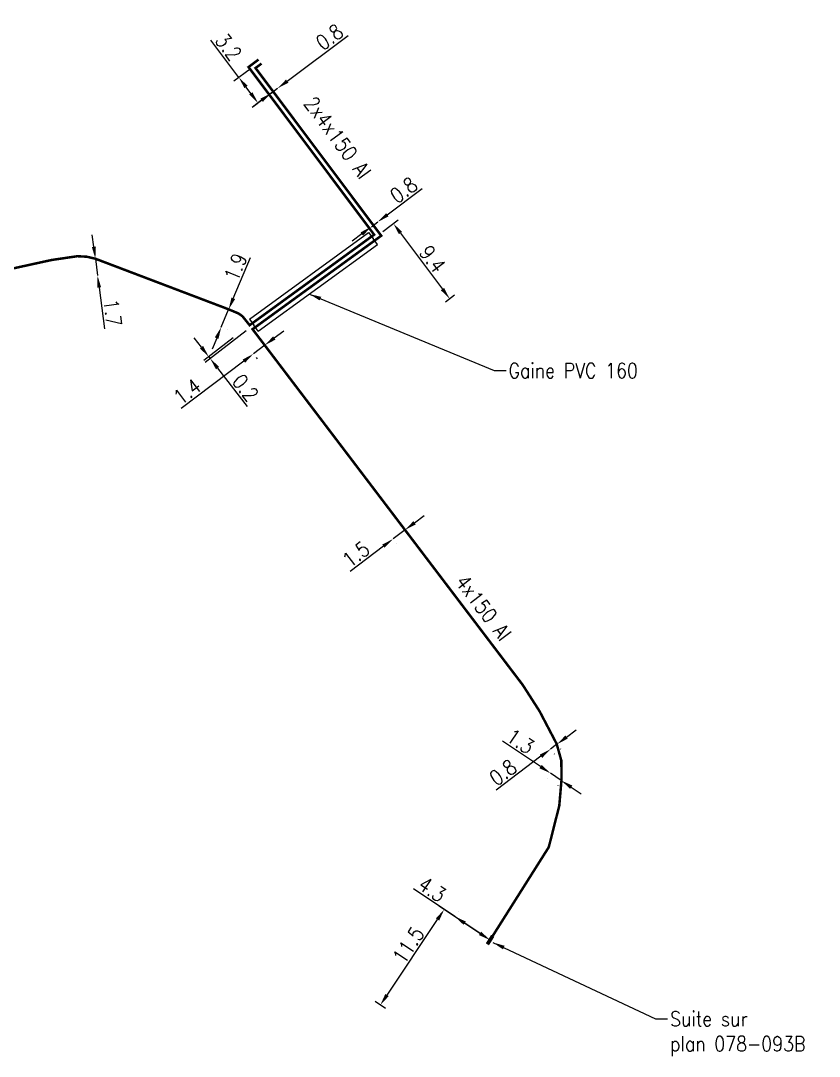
# Model space of a CAD drawing. Header units: millimetres. Extents: x 79134 to 80000, y 145000 to 146008.
# Drawn here: x 79896.7 to 79976.7, y 145502.7 to 145606.4 of the extents above; entities that cross this region are included whole.
import ezdxf
from ezdxf.enums import TextEntityAlignment as Align

# ---------------------------------------------------------------- set-up
doc = ezdxf.new("R2010")
doc.units = ezdxf.units.MM
doc.header["$PDMODE"] = 34
doc.linetypes.add('B_ST_AL', pattern=[2000, 1000, 1000])
doc.layers.get('0').update_dxf_attribs({"linetype": 'CONTINUOUS'})
doc.layers.get('Defpoints').update_dxf_attribs({"linetype": 'CONTINUOUS'})
for name, color, linetype in [('B_100', 3, 'CONTINUOUS'), ('B_300', 7, 'CONTINUOUS'), ('B_400', 7, 'CONTINUOUS')]:
    doc.layers.add(name, color=color, linetype=linetype)
doc.styles.get("Standard").update_dxf_attribs({"font": 'romans.shx', "width": 0.85})
doc.dimstyles.get("Standard").update_dxf_attribs({"dimtxt": 1.5, "dimasz": 1.2, "dimexe": 0.625, "dimexo": 0.625, "dimgap": 0.25, "dimtad": 1, "dimdec": 1, "dimzin": 0, "dimdsep": 46, "dimtxsty": 'Standard', "dimcen": -0.5, "dimclrd": 256, "dimclre": 256, "dimclrt": 256, "dimadec": 0, "dimazin": 0, "dimtfac": 1, "dimtdec": 1, "dimtmove": 0, "dimatfit": 3, "dimfxl": 1, "dimtolj": 1, "dimtzin": 0, "dimarcsym": 0})

# ---------------------------------------------------------------- blocks, each defined once
blk = doc.blocks.new('*D15')
at = {"layer": 'B_100', "linetype": 'Continuous', "lineweight": -2, "transparency": 16777216}
for p, q in [((79904.06, 145583.76), (79903.9, 145584.95)), ((79904.21, 145582.57), (79904.43, 145580.88)), ((79904.59, 145579.69), (79905.13, 145575.54))]:
    blk.add_line(p, q, dxfattribs=at)
at = {"layer": 'B_100', "linetype": 'Continuous', "transparency": 16777216}
for points in [[(79904.26, 145583.79), (79903.86, 145583.73), (79904.21, 145582.57)], [(79904.78, 145579.72), (79904.39, 145579.67), (79904.43, 145580.88)]]:
    blk.add_solid(points, dxfattribs=at)
at = {"layer": 'Defpoints', "color": 0, "linetype": 'Continuous', "transparency": 16777216}
for p in [(79904.21, 145582.57), (79904.43, 145580.88), (79904.43, 145580.88)]:
    blk.add_point(p, dxfattribs=at)
at = {"layer": 'B_100', "linetype": 'Continuous', "transparency": 16777216, "insert": (79905.93, 145577.15), "char_height": 1.5, "attachment_point": 5, "rotation": 277.4234}
blk.add_mtext('\\A1;1.7', dxfattribs=at)
blk = doc.blocks.new('*D16')
at = {"layer": 'B_100', "linetype": 'Continuous', "lineweight": -2, "transparency": 16777216}
for p, q in [((79918.01, 145578.6), (79919.72, 145582.7)), ((79916.81, 145575.72), (79917.55, 145577.49)), ((79918.12, 145577.25), (79918.13, 145577.25)), ((79917.39, 145575.48), (79917.39, 145575.48)), ((79916.35, 145574.61), (79915.89, 145573.51))]:
    blk.add_line(p, q, dxfattribs=at)
at = {"layer": 'B_100', "linetype": 'Continuous', "transparency": 16777216}
for points in [[(79917.83, 145578.68), (79918.2, 145578.53), (79917.55, 145577.49)], [(79916.16, 145574.69), (79916.53, 145574.54), (79916.81, 145575.72)]]:
    blk.add_solid(points, dxfattribs=at)
at = {"layer": 'Defpoints', "color": 0, "linetype": 'Continuous', "transparency": 16777216}
for p in [(79917.55, 145577.5), (79917.55, 145577.49), (79916.81, 145575.72)]:
    blk.add_point(p, dxfattribs=at)
at = {"layer": 'B_100', "linetype": 'Continuous', "transparency": 16777216, "insert": (79918.24, 145581.74), "char_height": 1.5, "attachment_point": 5, "rotation": 67.3611}
blk.add_mtext('\\A1;1.9', dxfattribs=at)
blk = doc.blocks.new('*D17')
at = {"layer": 'B_100', "linetype": 'Continuous', "lineweight": -2, "transparency": 16777216}
for p, q in [((79922.12, 145574.63), (79923.07, 145575.35)), ((79921.16, 145573.9), (79920.02, 145573.04)), ((79921.45, 145573.53), (79921.54, 145573.4)), ((79919.07, 145572.31), (79912.79, 145567.55)), ((79920.31, 145572.66), (79920.4, 145572.54))]:
    blk.add_line(p, q, dxfattribs=at)
at = {"layer": 'B_100', "linetype": 'Continuous', "transparency": 16777216}
for points in [[(79922, 145574.79), (79922.24, 145574.47), (79921.16, 145573.9)], [(79918.95, 145572.47), (79919.19, 145572.15), (79920.02, 145573.04)]]:
    blk.add_solid(points, dxfattribs=at)
at = {"layer": 'Defpoints', "color": 0, "linetype": 'Continuous', "transparency": 16777216}
for p in [(79921.07, 145574.02), (79921.16, 145573.9), (79919.93, 145573.16)]:
    blk.add_point(p, dxfattribs=at)
at = {"layer": 'B_100', "linetype": 'Continuous', "transparency": 16777216, "insert": (79913.4, 145569.26), "char_height": 1.5, "attachment_point": 5, "rotation": 37.1906}
blk.add_mtext('\\A1;1.4', dxfattribs=at)
blk = doc.blocks.new('*D18')
at = {"layer": 'B_100', "linetype": 'Continuous', "lineweight": -2, "transparency": 16777216}
for p, q in [((79951.37, 145534.65), (79952.32, 145535.38)), ((79950.41, 145533.93), (79949.77, 145533.45)), ((79950.76, 145533.47), (79950.78, 145533.43)), ((79948.81, 145532.73), (79944.34, 145529.35)), ((79950.12, 145532.99), (79950.15, 145532.95))]:
    blk.add_line(p, q, dxfattribs=at)
at = {"layer": 'B_100', "linetype": 'Continuous', "transparency": 16777216}
for points in [[(79951.25, 145534.81), (79951.49, 145534.5), (79950.41, 145533.93)], [(79948.69, 145532.89), (79948.93, 145532.57), (79949.77, 145533.45)]]:
    blk.add_solid(points, dxfattribs=at)
at = {"layer": 'Defpoints', "color": 0, "linetype": 'Continuous', "transparency": 16777216}
for p in [(79949.74, 145533.48), (79950.38, 145533.97), (79950.41, 145533.93)]:
    blk.add_point(p, dxfattribs=at)
at = {"layer": 'B_100', "linetype": 'Continuous', "transparency": 16777216, "insert": (79945, 145531.11), "char_height": 1.5, "attachment_point": 5, "rotation": 37.023}
blk.add_mtext('\\A1;0.8', dxfattribs=at)
blk = doc.blocks.new('*D19')
at = {"layer": 'B_100', "linetype": 'Continuous', "lineweight": -2, "transparency": 16777216}
for p, q in [((79936.16, 145556.12), (79937.12, 145556.84)), ((79935.2, 145555.4), (79934, 145554.5)), ((79935.57, 145554.91), (79935.58, 145554.9)), ((79933.04, 145553.77), (79929.7, 145551.25)), ((79934.37, 145554), (79934.38, 145554))]:
    blk.add_line(p, q, dxfattribs=at)
at = {"layer": 'B_100', "linetype": 'Continuous', "transparency": 16777216}
for points in [[(79936.04, 145556.28), (79936.28, 145555.96), (79935.2, 145555.4)], [(79932.92, 145553.93), (79933.16, 145553.62), (79934, 145554.5)]]:
    blk.add_solid(points, dxfattribs=at)
at = {"layer": 'Defpoints', "color": 0, "linetype": 'Continuous', "transparency": 16777216}
for p in [(79935.19, 145555.41), (79935.2, 145555.4), (79934, 145554.5)]:
    blk.add_point(p, dxfattribs=at)
at = {"layer": 'B_100', "linetype": 'Continuous', "transparency": 16777216, "insert": (79930.29, 145552.95), "char_height": 1.5, "attachment_point": 5, "rotation": 36.9835}
blk.add_mtext('\\A1;1.5', dxfattribs=at)
blk = doc.blocks.new('*D20')
at = {"layer": 'B_100', "linetype": 'Continuous', "lineweight": -2, "transparency": 16777216}
for p, q in [((79948.77, 145531.69), (79944.96, 145534.24)), ((79949.43, 145530.52), (79949.42, 145530.51)), ((79950.84, 145530.3), (79949.76, 145531.03)), ((79950.51, 145529.8), (79950.5, 145529.78)), ((79951.84, 145529.64), (79952.84, 145528.97))]:
    blk.add_line(p, q, dxfattribs=at)
at = {"layer": 'B_100', "linetype": 'Continuous', "transparency": 16777216}
for points in [[(79948.88, 145531.86), (79948.65, 145531.53), (79949.76, 145531.03)], [(79951.95, 145529.8), (79951.73, 145529.47), (79950.84, 145530.3)]]:
    blk.add_solid(points, dxfattribs=at)
at = {"layer": 'Defpoints', "color": 0, "linetype": 'Continuous', "transparency": 16777216}
for p in [(79949.78, 145531.04), (79950.84, 145530.3), (79950.86, 145530.32)]:
    blk.add_point(p, dxfattribs=at)
at = {"layer": 'B_100', "linetype": 'Continuous', "transparency": 16777216, "insert": (79946.76, 145534.24), "char_height": 1.5, "attachment_point": 5, "rotation": 326.2418}
blk.add_mtext('\\A1;1.3', dxfattribs=at)
blk = doc.blocks.new('*D21')
at = {"layer": 'B_300', "linetype": 'Continuous', "lineweight": -2, "transparency": 16777216}
for p, q in [((79940.18, 145516.68), (79936.04, 145519.45)), ((79940.52, 145517.2), (79940.52, 145517.2)), ((79942.71, 145514.99), (79941.18, 145516.02)), ((79944.05, 145514.83), (79944.06, 145514.84))]:
    blk.add_line(p, q, dxfattribs=at)
at = {"layer": 'B_300', "linetype": 'Continuous', "transparency": 16777216}
for points in [[(79941.29, 145516.18), (79941.06, 145515.85), (79940.18, 145516.68)], [(79942.82, 145515.16), (79942.6, 145514.82), (79943.71, 145514.32)]]:
    blk.add_solid(points, dxfattribs=at)
at = {"layer": 'Defpoints', "color": 0, "linetype": 'Continuous', "transparency": 16777216}
for p in [(79940.17, 145516.68), (79943.71, 145514.32), (79943.71, 145514.31)]:
    blk.add_point(p, dxfattribs=at)
at = {"layer": 'B_300', "linetype": 'Continuous', "transparency": 16777216, "insert": (79937.92, 145519.4), "char_height": 1.5, "attachment_point": 5, "rotation": 326.2418}
blk.add_mtext('\\A1;4.3', dxfattribs=at)
blk = doc.blocks.new('*D22')
at = {"layer": 'B_300', "linetype": 'Continuous', "lineweight": -2, "transparency": 16777216}
for p, q in [((79943.19, 145514.66), (79938.61, 145517.72)), ((79933.4, 145508.81), (79938.46, 145516.38)), ((79933.26, 145507.46), (79932.21, 145508.16))]:
    blk.add_line(p, q, dxfattribs=at)
at = {"layer": 'B_300', "linetype": 'Continuous', "transparency": 16777216}
for points in [[(79938.29, 145516.49), (79938.62, 145516.27), (79939.12, 145517.38)], [(79933.23, 145508.92), (79933.57, 145508.7), (79932.73, 145507.82)]]:
    blk.add_solid(points, dxfattribs=at)
at = {"layer": 'Defpoints', "color": 0, "linetype": 'Continuous', "transparency": 16777216}
for p in [(79939.12, 145517.38), (79943.71, 145514.31), (79933.78, 145507.12)]:
    blk.add_point(p, dxfattribs=at)
at = {"layer": 'B_300', "linetype": 'Continuous', "transparency": 16777216, "insert": (79935.54, 145513.82), "char_height": 1.5, "attachment_point": 5, "rotation": 56.2418}
blk.add_mtext('\\A1;11.5', dxfattribs=at)
blk = doc.blocks.new('*D23')
at = {"layer": 'B_100', "linetype": 'Continuous', "lineweight": -2, "transparency": 16777216}
for p, q in [((79919.3, 145575.33), (79915.21, 145572.18)), ((79914.83, 145573.71), (79914.1, 145574.66)), ((79918.01, 145574.64), (79915.07, 145572.37)), ((79915.56, 145572.75), (79915.71, 145572.56)), ((79916.44, 145571.61), (79919.4, 145567.77))]:
    blk.add_line(p, q, dxfattribs=at)
at = {"layer": 'B_100', "linetype": 'Continuous', "transparency": 16777216}
for points in [[(79914.99, 145573.83), (79914.67, 145573.58), (79915.56, 145572.75)], [(79916.6, 145571.74), (79916.28, 145571.49), (79915.71, 145572.56)]]:
    blk.add_solid(points, dxfattribs=at)
at = {"layer": 'Defpoints', "color": 0, "linetype": 'Continuous', "transparency": 16777216}
for p in [(79918.5, 145575.02), (79919.8, 145575.71), (79915.71, 145572.56)]:
    blk.add_point(p, dxfattribs=at)
at = {"layer": 'B_100', "linetype": 'Continuous', "transparency": 16777216, "insert": (79919.22, 145569.64), "char_height": 1.5, "attachment_point": 5, "rotation": 307.5887}
blk.add_mtext('\\A1;0.2', dxfattribs=at)
blk = doc.blocks.new('*D24')
at = {"layer": 'B_100', "linetype": 'Continuous', "lineweight": -2, "transparency": 16777216}
for p, q in [((79932.97, 145585.3), (79934.53, 145586.47)), ((79934.75, 145585.14), (79938.95, 145579.53)), ((79939.24, 145578.24), (79940.17, 145578.94))]:
    blk.add_line(p, q, dxfattribs=at)
at = {"layer": 'B_100', "linetype": 'Continuous', "transparency": 16777216}
for points in [[(79934.91, 145585.26), (79934.59, 145585.02), (79934.03, 145586.1)], [(79939.11, 145579.65), (79938.79, 145579.41), (79939.67, 145578.56)]]:
    blk.add_solid(points, dxfattribs=at)
at = {"layer": 'Defpoints', "color": 0, "linetype": 'Continuous', "transparency": 16777216}
for p in [(79932.47, 145584.92), (79939.67, 145578.56), (79938.74, 145577.87)]:
    blk.add_point(p, dxfattribs=at)
at = {"layer": 'B_100', "linetype": 'Continuous', "transparency": 16777216, "insert": (79937.95, 145582.54), "char_height": 1.5, "attachment_point": 5, "rotation": 306.815}
blk.add_mtext('\\A1;9.4', dxfattribs=at)
blk = doc.blocks.new('*D25')
at = {"layer": 'B_100', "linetype": 'Continuous', "lineweight": -2, "transparency": 16777216}
for p, q in [((79933.43, 145586.97), (79936.93, 145589.59)), ((79931.83, 145585.77), (79932.47, 145586.25)), ((79930.87, 145585.05), (79929.91, 145584.33))]:
    blk.add_line(p, q, dxfattribs=at)
at = {"layer": 'B_100', "linetype": 'Continuous', "transparency": 16777216}
for points in [[(79933.31, 145587.13), (79933.55, 145586.81), (79932.47, 145586.25)], [(79930.75, 145585.21), (79930.99, 145584.89), (79931.83, 145585.77)]]:
    blk.add_solid(points, dxfattribs=at)
at = {"layer": 'Defpoints', "color": 0, "linetype": 'Continuous', "transparency": 16777216}
for p in [(79931.83, 145585.77), (79932.47, 145586.25), (79932.47, 145586.25)]:
    blk.add_point(p, dxfattribs=at)
at = {"layer": 'B_100', "linetype": 'Continuous', "transparency": 16777216, "insert": (79935.06, 145589.44), "char_height": 1.5, "attachment_point": 5, "rotation": 36.8149}
blk.add_mtext('\\A1;0.8', dxfattribs=at)
blk = doc.blocks.new('*D26')
at = {"layer": 'B_100', "linetype": 'Continuous', "lineweight": -2, "transparency": 16777216}
for p, q in [((79923.41, 145600.35), (79929.51, 145604.92)), ((79921.81, 145599.16), (79922.45, 145599.64)), ((79920.85, 145598.44), (79919.89, 145597.72))]:
    blk.add_line(p, q, dxfattribs=at)
at = {"layer": 'B_100', "linetype": 'Continuous', "transparency": 16777216}
for points in [[(79923.29, 145600.51), (79923.53, 145600.19), (79922.45, 145599.64)], [(79920.73, 145598.6), (79920.97, 145598.28), (79921.81, 145599.16)]]:
    blk.add_solid(points, dxfattribs=at)
at = {"layer": 'Defpoints', "color": 0, "linetype": 'Continuous', "transparency": 16777216}
for p in [(79921.81, 145599.16), (79922.45, 145599.64), (79922.45, 145599.64)]:
    blk.add_point(p, dxfattribs=at)
at = {"layer": 'B_100', "linetype": 'Continuous', "transparency": 16777216, "insert": (79927.64, 145604.77), "char_height": 1.5, "attachment_point": 5, "rotation": 36.8149}
blk.add_mtext('\\A1;0.8', dxfattribs=at)
blk = doc.blocks.new('*D27')
at = {"layer": 'B_100', "linetype": 'Continuous', "lineweight": -2, "transparency": 16777216}
for p, q in [((79918.57, 145600.73), (79915.78, 145604.45)), ((79919.69, 145601.57), (79918.07, 145600.35)), ((79919.77, 145599.13), (79919.29, 145599.77)), ((79921.95, 145599.26), (79919.99, 145597.79))]:
    blk.add_line(p, q, dxfattribs=at)
at = {"layer": 'B_100', "linetype": 'Continuous', "transparency": 16777216}
for points in [[(79919.45, 145599.89), (79919.13, 145599.65), (79918.57, 145600.73)], [(79919.93, 145599.25), (79919.61, 145599.01), (79920.49, 145598.17)]]:
    blk.add_solid(points, dxfattribs=at)
at = {"layer": 'Defpoints', "color": 0, "linetype": 'Continuous', "transparency": 16777216}
for p in [(79920.19, 145601.94), (79922.45, 145599.64), (79920.49, 145598.17)]:
    blk.add_point(p, dxfattribs=at)
at = {"layer": 'B_100', "linetype": 'Continuous', "transparency": 16777216, "insert": (79917.53, 145603.78), "char_height": 1.5, "attachment_point": 5, "rotation": 306.8149}
blk.add_mtext('\\A1;3.2', dxfattribs=at)
blk = doc.blocks.new('B_300_03')
at = {"color": 0, "linetype": 'Continuous'}
blk.add_solid([(-0.5, 0.19), (-0.5, -0.19), (0.5, 0.19), (0.5, -0.19)], dxfattribs=at)
at = {"color": 0, "linetype": 'Continuous', "width": 0.75, "flags": 3}
for tag, p in [('DEF_LEG', (0, -4.25)), ('DEF_COUP', (0, -6.25)), ('DEF_TYPE', (0, -8.25))]:
    blk.add_attdef(tag, text='', height=1.2, dxfattribs=at).set_placement(p, align=Align.MIDDLE)

msp = doc.modelspace()

# ---------------------------------------------------------------- linework, layer by layer
at = {"layer": 'B_100', "linetype": 'B_ST_AL', "flags": 128}
for points in [[(79860.25, 145573.9, 0.25, 0.25, 0), (79872.7, 145576.53, 0.25, 0.25, 0), (79885.26, 145579.25, 0.25, 0.25, 0), (79899.82, 145582.44, 0.25, 0.25, 0), (79902.4, 145582.82, 0.25, 0.25, 0), (79903.35, 145582.77, 0.25, 0.25, 0), (79904.21, 145582.57, 0.25, 0.25, 0), (79917.55, 145577.5, 0.25, 0.25, 0), (79918.55, 145577.08, 0.25, 0.25, 0), (79918.94, 145576.8, 0.25, 0.25, 0), (79919.65, 145575.91, 0.25, 0.25, 0), (79932.11, 145584.98, 0.25, 0.25, 0), (79919.54, 145601.77, 0.25, 0.25, 0), (79920.54, 145602.52, 0, 0, 0)], [(79920.84, 145602.12, 0.25, 0.25, 0), (79920.24, 145601.67, 0.25, 0.25, 0), (79932.82, 145584.87, 0.25, 0.25, 0), (79919.94, 145575.51, 0.25, 0.25, 0), (79946.98, 145539.88, 0.25, 0.25, 0), (79948.67, 145537.24, 0.25, 0.25, 0), (79950.38, 145533.97, 0.25, 0.25, 0), (79950.84, 145532.32, 0.25, 0.25, 0), (79950.86, 145531.39, 0.25, 0.25, 0), (79950.86, 145530.32, 0.25, 0.25, 0), (79950.64, 145527.78, 0.25, 0.25, 0), (79949.59, 145523.63, 0.25, 0.25, 0), (79943.98, 145514.74, 0, 0, 0)]]:
    msp.add_lwpolyline(points, format="xyseb", dxfattribs=at)
at = {"layer": 'B_400', "color": 7}
for p, q in [((79919.64, 145576.52), (79931.56, 145585.19)), ((79931.56, 145585.19), (79932, 145584.59)), ((79932.44, 145583.98), (79932, 145584.59)), ((79920.52, 145575.31), (79932.44, 145583.98)), ((79919.64, 145576.52), (79920.08, 145575.92)), ((79920.52, 145575.31), (79920.08, 145575.92))]:
    msp.add_line(p, q, dxfattribs=at)

# ---------------------------------------------------------------- block references
at = {"layer": 'B_300', "rotation": 57.71431471468782}
msp.add_blockref('B_300_03', (79943.71, 145514.32), dxfattribs=at)

# ---------------------------------------------------------------- texts
at = {"layer": 'B_100', "linetype": 'Continuous', "width": 0.85}
for s, rotation, p in [('2x4x150 Al', 306.5582, (79924.99, 145598.11)), ('4x150 Al', 307.4771, (79940.15, 145550.15))]:
    msp.add_text(s, height=1.5, rotation=rotation, dxfattribs=at).set_placement(p)
at = {"layer": 'B_300', "linetype": 'Continuous', "insert": (79961.73, 145507.18), "char_height": 1.5, "attachment_point": 1}
msp.add_mtext('Suite sur\\Pplan 078-093B', dxfattribs=at)
at = {"layer": 'B_400', "linetype": 'Continuous', "insert": (79945.56, 145572.11), "char_height": 1.5, "attachment_point": 1}
msp.add_mtext('Gaine PVC 160', dxfattribs=at)

# ---------------------------------------------------------------- dimensions: what is measured, and where the dimension line sits
at = {"layer": 'B_100', "linetype": 'Continuous'}
for base, p1, p2, angle, picture, middle in [((79922.45, 145599.64), (79921.81, 145599.16), (79922.45, 145599.64), 36.8149, '*D26', (79928.24, 145603.97)), ((79920.49, 145598.17), (79920.19, 145601.94), (79922.45, 145599.64), 306.8149, '*D27', (79916.73, 145603.18)), ((79932.47, 145586.25), (79931.83, 145585.77), (79932.47, 145586.25), 36.8149, '*D25', (79935.66, 145588.64)), ((79939.67, 145578.56), (79932.47, 145584.92), (79938.74, 145577.87), 306.815, '*D24', (79937.15, 145581.94)), ((79904.43, 145580.88), (79904.21, 145582.57), (79904.43, 145580.88), 277.4234, '*D15', (79904.93, 145577.02)), ((79917.55, 145577.49), (79916.81, 145575.72), (79917.55, 145577.5), 67.3611, '*D16', (79919.16, 145581.35)), ((79921.16, 145573.9), (79919.93, 145573.16), (79921.07, 145574.02), 37.1906, '*D17', (79914, 145568.47)), ((79915.71, 145572.56), (79918.5, 145575.02), (79919.8, 145575.71), 307.5887, '*D23', (79918.43, 145569.03)), ((79935.2, 145555.4), (79934, 145554.5), (79935.19, 145555.41), 36.9835, '*D19', (79930.89, 145552.15)), ((79950.84, 145530.3), (79949.78, 145531.04), (79950.86, 145530.32), 326.2418, '*D20', (79946.2, 145533.41)), ((79950.41, 145533.93), (79949.74, 145533.48), (79950.38, 145533.97), 37.023, '*D18', (79945.6, 145530.31))]:
    dim = msp.add_linear_dim(base=base, p1=p1, p2=p2, angle=angle, dimstyle='Standard', dxfattribs=at)
    dim.commit()
    dim.dimension.update_dxf_attribs({"geometry": picture, "text_midpoint": middle, "dimtype": 160})
at = {"layer": 'B_300', "linetype": 'Continuous'}
for base, p1, angle, picture, middle in [((79943.71, 145514.32), (79940.17, 145516.68), 326.2418, '*D21', (79937.36, 145518.57)), ((79939.12, 145517.38), (79933.78, 145507.12), 56.2418, '*D22', (79936.37, 145513.26))]:
    dim = msp.add_linear_dim(base=base, p1=p1, p2=(79943.71, 145514.31), angle=angle, dimstyle='Standard', dxfattribs=at)
    dim.commit()
    dim.dimension.update_dxf_attribs({"geometry": picture, "text_midpoint": middle, "dimtype": 160})

# ---------------------------------------------------------------- leaders
at = {"layer": 'B_300', "linetype": 'Continuous', "annotation_type": 0, "has_hookline": 1, "hookline_direction": 0, "text_width": 14.94}
msp.add_leader([(79944, 145514.08), (79960.28, 145506.43), (79961.48, 145506.43)], dimstyle='Standard', override={"dimgap": 0.25, "dimtad": 0}, dxfattribs=at)
at = {"layer": 'B_400', "linetype": 'Continuous', "annotation_type": 0, "has_hookline": 1, "hookline_direction": 0, "text_width": 14.63}
msp.add_leader([(79925.63, 145579.03), (79944.11, 145571.36), (79945.31, 145571.36)], dimstyle='Standard', override={"dimgap": 0.25, "dimtad": 0}, dxfattribs=at)

doc.saveas('drawing.dxf')
